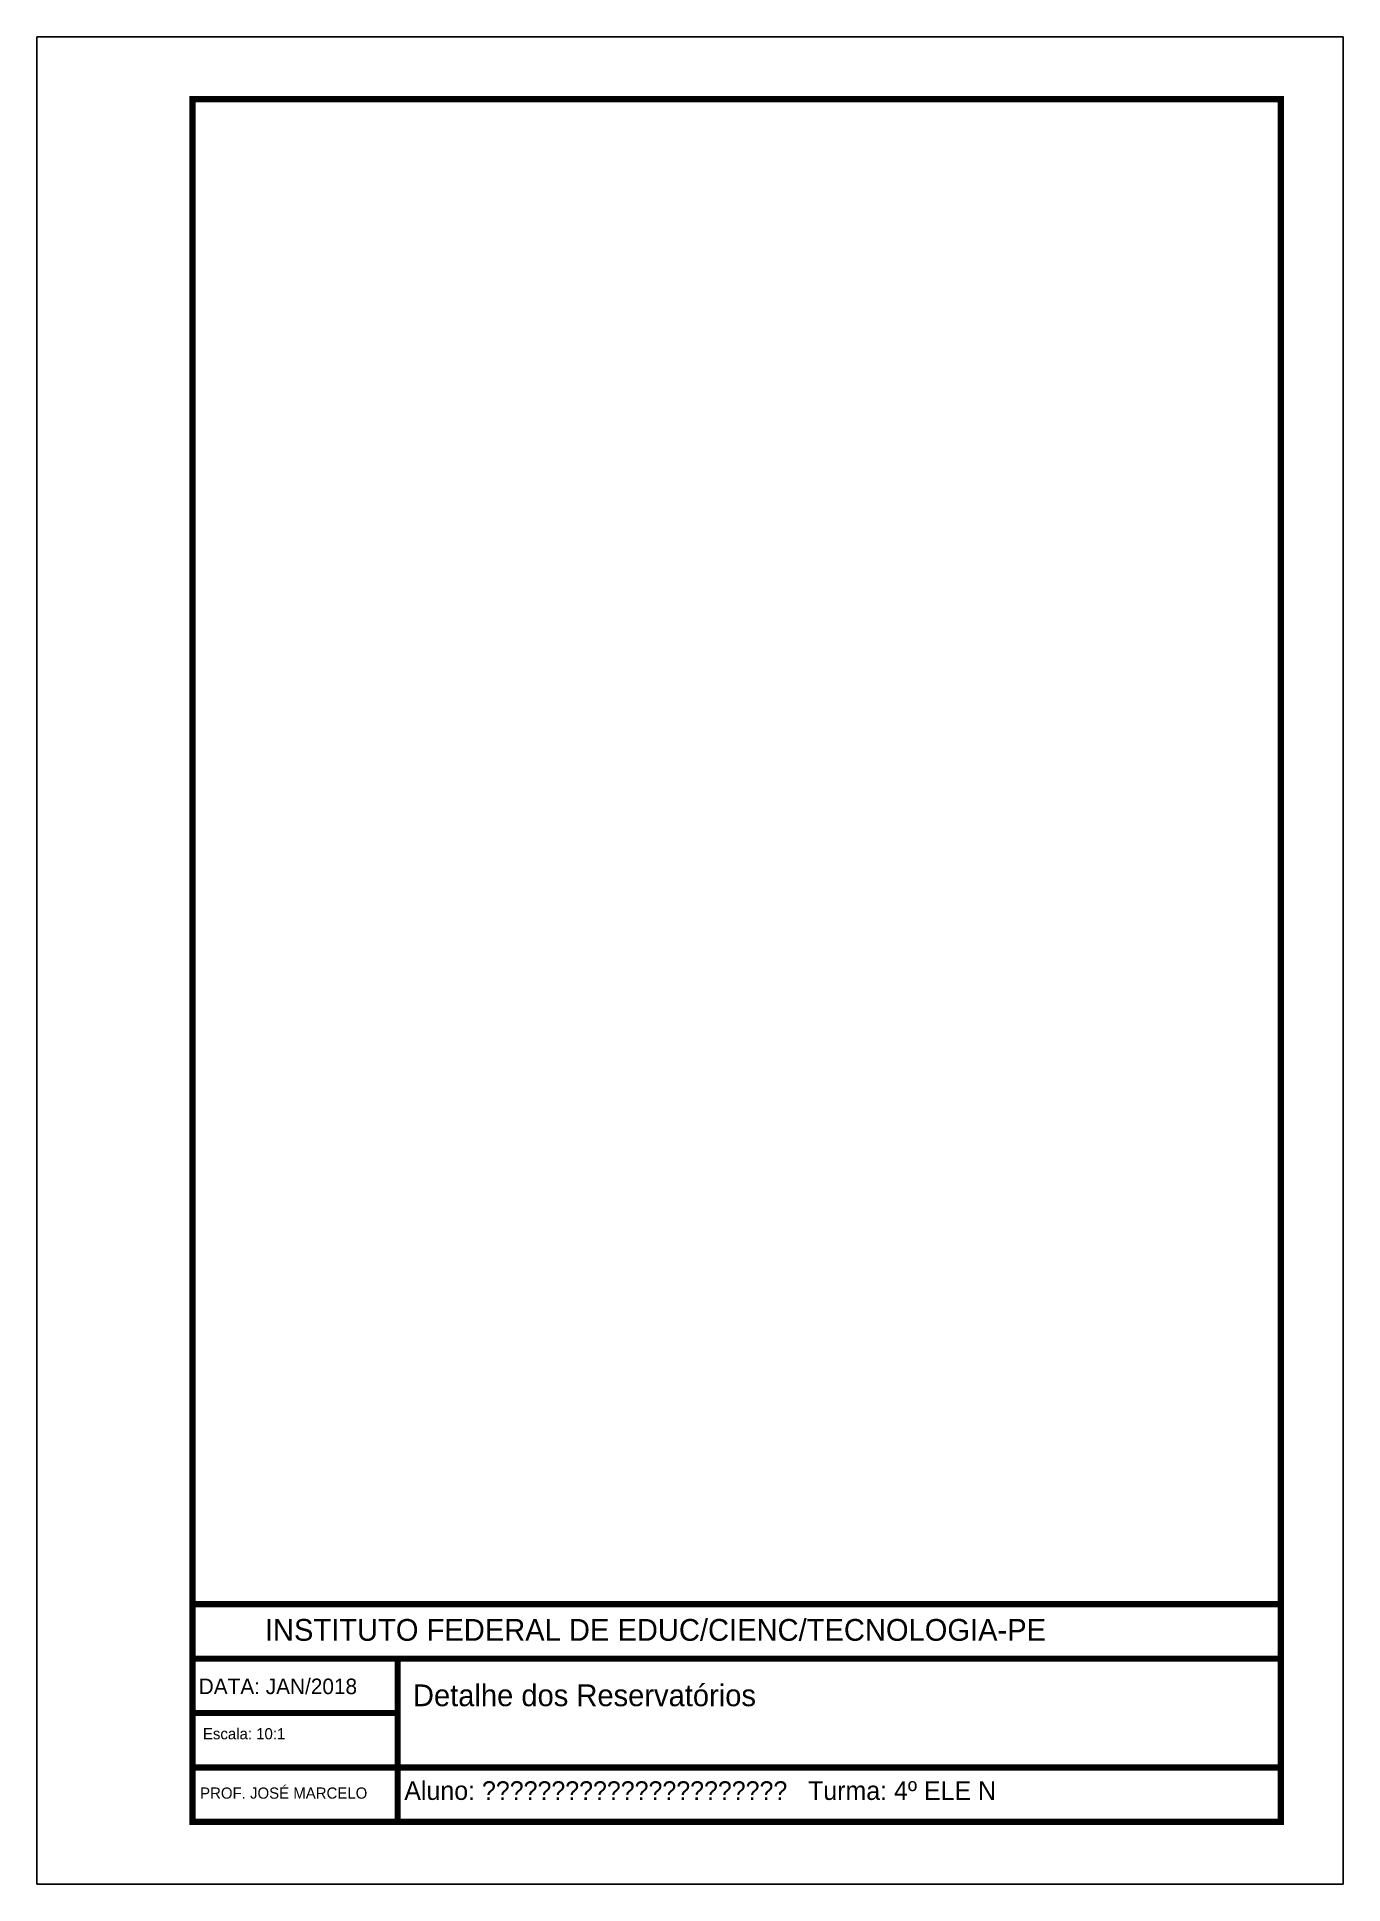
# Paper-space layout 'Layout1' of a CAD drawing. Header units: metres, sheet in millimetres. Extents: x 340 to 550, y -18 to 279.
import ezdxf

# ---------------------------------------------------------------- set-up
doc = ezdxf.new("R2010")
doc.units = ezdxf.units.M
doc.layers.add('ARQ-FOLHA', color=7, linetype='Continuous')

psp = doc.layouts.get("Layout1")

# ---------------------------------------------------------------- linework, layer by layer
at = {"layer": 'ARQ-FOLHA'}
for p, q in [((549.64, 279.24), (339.64, 279.24)), ((339.64, 279.24), (339.64, -17.76)), ((549.64, -17.76), (549.64, 279.24)), ((339.64, -17.76), (549.64, -17.76))]:
    psp.add_line(p, q, dxfattribs=at)
at = {"layer": 'ARQ-FOLHA', "const_width": 1}
for points in [[(539.64, 269.24), (364.64, 269.24), (364.64, -7.76), (539.64, -7.76), (539.64, 269.24)], [(539.64, 27.24), (364.64, 27.24)], [(539.64, 18.49), (364.64, 18.49)], [(397.64, -7.76), (397.64, 18.49)], [(397.64, 9.74), (364.64, 9.74)], [(539.64, 0.99), (364.64, 0.99)]]:
    psp.add_lwpolyline(points, dxfattribs=at)

# ---------------------------------------------------------------- texts
at = {"ltscale": 0.1, "attachment_point": 1}
for s, width, heights, insert, char_height in [('INSTITUTO FEDERAL DE EDUC/CIENC/TECNOLOGIA-PE', 175, [0], (364.64, 27.24), 0.05), ('INSTITUTO FEDERAL DE EDUC/CIENC/TECNOLOGIA-PE', 191.3117, [7.11], (376.29, 24.86), 3.5), ('DATA: JAN/2018', 32.4056, [3.86], (365.66, 15.28), 2.5), ('Detalhe dos Reservatórios', 192.4749, [14.37], (400.1, 14.34), 3.5), ('Escala: 10:1', 47.0548, [3.32], (366.33, 7.31), 1.8), ('PROF. JOSÉ MARCELO', 47.0548, [3.32], (365.88, -2.23), 1.8), ('Aluno: ??????????????????????   Turma: 4º ELE N', 165.2176, [6.82], (398.71, -1.23), 3)]:
    psp.add_mtext_dynamic_manual_height_columns(s, width=width, gutter_width=0.25, heights=heights, dxfattribs=dict(at, insert=insert, char_height=char_height))

# ---------------------------------------------------------------- viewports
at = {"layer": '0', "view_target_point": (269.399, 324.212)}
psp.add_viewport(center=(452.14, 148.24), size=(175, 242), view_center_point=(0.584, -2.246), view_height=24.2, dxfattribs=at)

doc.saveas('drawing.dxf')
